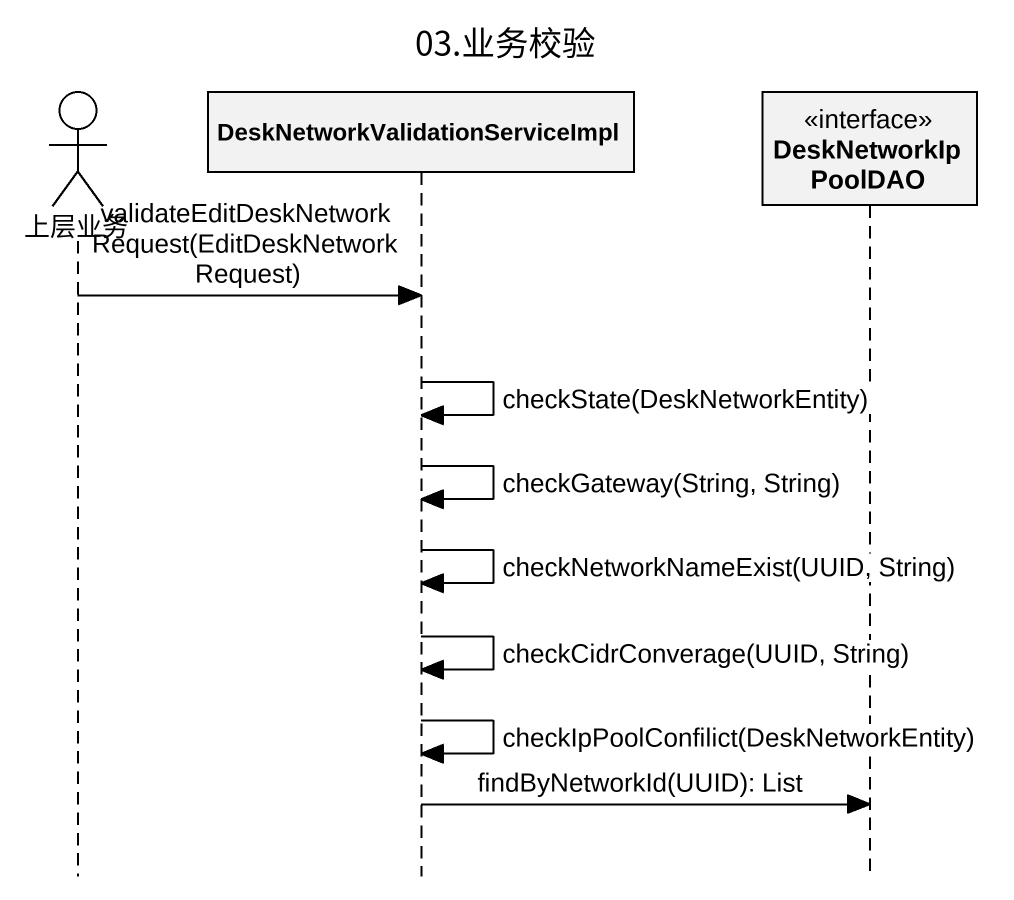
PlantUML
@startuml
title 03.业务校验
hide footbox
actor 上层业务
participant "DeskNetworkValidationServiceImpl" as DeskNetworkValidationService
participant DeskNetworkIpPoolDAO <<interface>>

上层业务 -> DeskNetworkValidationService : validateEditDeskNetworkRequest(EditDeskNetworkRequest)
DeskNetworkValidationService -> DeskNetworkValidationService : checkState(DeskNetworkEntity)
DeskNetworkValidationService -> DeskNetworkValidationService : checkGateway(String, String)
DeskNetworkValidationService -> DeskNetworkValidationService : checkNetworkNameExist(UUID, String)
DeskNetworkValidationService -> DeskNetworkValidationService : checkCidrConverage(UUID, String)
DeskNetworkValidationService -> DeskNetworkValidationService : checkIpPoolConfilict(DeskNetworkEntity)
DeskNetworkValidationService -> DeskNetworkIpPoolDAO : findByNetworkId(UUID): List
@enduml
